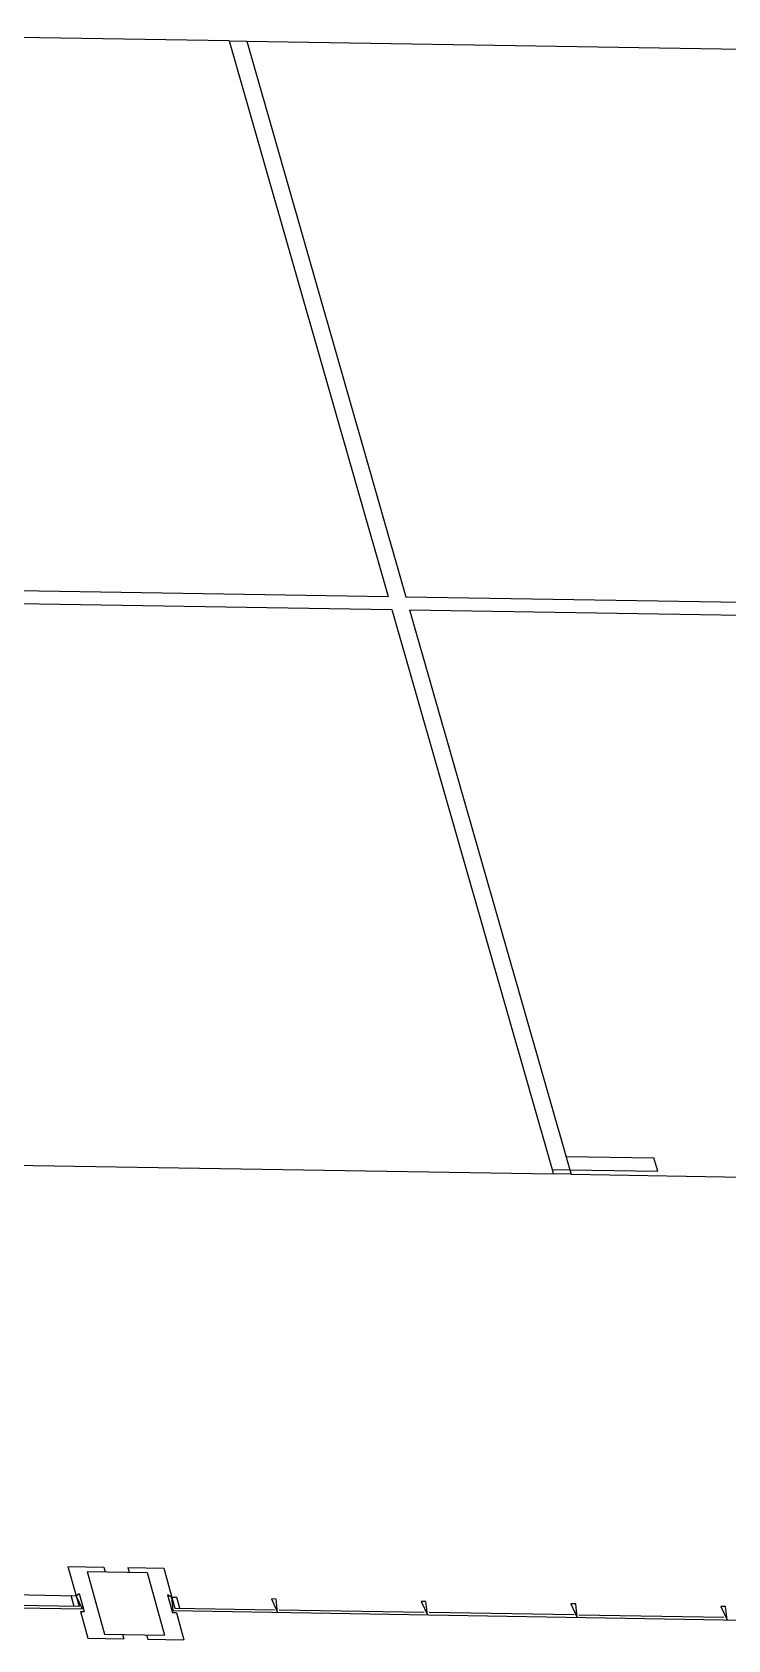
# Model space of a CAD drawing. Extents: x -68 to 264, y 51 to 115.
# Drawn here: x 225.94 to 232.74, y 61.74 to 77.44 of the extents above; entities that cross this region are included whole.
import ezdxf

# ---------------------------------------------------------------- set-up
doc = ezdxf.new("R2010")
doc.units = 0
doc.layers.get('0').update_dxf_attribs({"linetype": 'CONTINUOUS'})

msp = doc.modelspace()

# ---------------------------------------------------------------- linework, layer by layer
for p, q in [((227.87, 77.36), (222.666, 77.444)), ((227.87, 77.36), (229.423, 71.931)), ((227.87, 77.36), (228.042, 77.357)), ((228.042, 77.357), (229.597, 71.928)), ((228.042, 77.357), (233.247, 77.273)), ((224.18, 72.017), (229.423, 71.931)), ((224.216, 71.889), (229.46, 71.803)), ((229.46, 71.803), (231.025, 66.334)), ((229.597, 71.928), (234.841, 71.843)), ((229.633, 71.801), (231.2, 66.331)), ((229.633, 71.801), (234.879, 71.715)), ((231.163, 66.46), (232.021, 66.446)), ((232.059, 66.317), (232.021, 66.446)), ((225.753, 66.377), (231.037, 66.29)), ((231.025, 66.334), (231.2, 66.331)), ((231.025, 66.334), (231.037, 66.29)), ((231.212, 66.287), (231.037, 66.29)), ((231.2, 66.331), (231.212, 66.287)), ((231.2, 66.331), (232.059, 66.317)), ((231.212, 66.287), (236.498, 66.201)), ((226.294, 62.454), (226.373, 62.17)), ((226.294, 62.454), (226.645, 62.448)), ((226.482, 62.407), (226.652, 61.795)), ((226.482, 62.407), (227.067, 62.398)), ((226.645, 62.448), (226.658, 62.404)), ((226.879, 62.444), (227.231, 62.438)), ((226.879, 62.444), (226.892, 62.4)), ((227.067, 62.398), (227.238, 61.785)), ((227.231, 62.438), (227.31, 62.154)), ((226.435, 62.038), (212.684, 62.265)), ((220.864, 62.283), (226.373, 62.17)), ((226.402, 62.065), (225.43, 62.081)), ((226.355, 62.066), (226.326, 62.171)), ((226.326, 62.171), (226.373, 62.17)), ((226.373, 62.17), (226.404, 62.191)), ((226.435, 62.038), (226.373, 62.17)), ((226.373, 62.17), (226.402, 62.065)), ((226.404, 62.191), (226.453, 62.016)), ((227.267, 62.177), (227.316, 62.002)), ((227.31, 62.154), (227.267, 62.177)), ((227.321, 62.024), (227.31, 62.154)), ((227.357, 62.154), (227.31, 62.154)), ((227.31, 62.154), (227.339, 62.049)), ((227.339, 62.049), (228.312, 62.033)), ((227.386, 62.049), (227.357, 62.154)), ((228.329, 62.137), (228.282, 62.138)), ((228.282, 62.138), (228.342, 62.007)), ((228.342, 62.007), (228.329, 62.137)), ((229.793, 62.113), (229.746, 62.114)), ((229.746, 62.114), (229.807, 61.982)), ((229.807, 61.982), (229.793, 62.113)), ((231.257, 62.089), (231.21, 62.09)), ((231.21, 62.09), (231.271, 61.958)), ((231.271, 61.958), (231.257, 62.089)), ((232.722, 62.065), (232.675, 62.066)), ((232.675, 62.066), (232.736, 61.934)), ((232.736, 61.934), (232.722, 62.065)), ((226.416, 62.017), (226.453, 62.016)), ((226.416, 62.017), (226.489, 61.754)), ((227.353, 62.001), (227.316, 62.002)), ((227.321, 62.024), (241.082, 61.796)), ((227.353, 62.001), (227.426, 61.739)), ((228.359, 62.033), (229.776, 62.009)), ((229.823, 62.008), (231.24, 61.985)), ((231.287, 61.984), (232.705, 61.961)), ((226.489, 61.754), (226.84, 61.748)), ((226.652, 61.795), (227.238, 61.785)), ((226.828, 61.792), (226.84, 61.748)), ((227.062, 61.788), (227.075, 61.745)), ((227.075, 61.745), (227.426, 61.739))]:
    msp.add_line(p, q)

doc.saveas('drawing.dxf')
